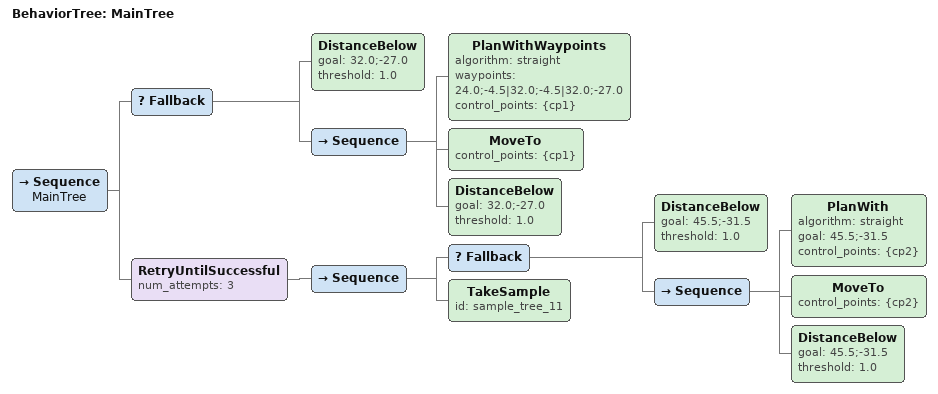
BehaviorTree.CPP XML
<?xml version="1.0"?>

<root BTCPP_format="4" main_tree_to_execute="MainTree">
  <BehaviorTree ID="MainTree">
    <Sequence name="MainTree">
      <!-- move_to_entrance_5: lat=37.266488501443305 lon=-120.42053433807618 -->
      <Fallback>
        <DistanceBelow goal="32.0;-27.0" threshold="1.0"/>
        <Sequence>
          <PlanWithWaypoints algorithm="straight" waypoints="24.0;-4.5|32.0;-4.5|32.0;-27.0" control_points="{cp1}"/>
          <MoveTo control_points="{cp1}"/>
          <DistanceBelow goal="32.0;-27.0" threshold="1.0"/>
        </Sequence>
      </Fallback>
      <RetryUntilSuccessful num_attempts="3">
        <Sequence>
        <Fallback>
          <DistanceBelow goal="45.5;-31.5" threshold="1.0"/>
          <Sequence>
            <PlanWith algorithm="straight" goal="45.5;-31.5" control_points="{cp2}"/>
            <MoveTo control_points="{cp2}"/>
            <DistanceBelow goal="45.5;-31.5" threshold="1.0"/>
          </Sequence>
        </Fallback>
        <TakeSample id="sample_tree_11"/>
        </Sequence>
      </RetryUntilSuccessful>
    </Sequence>
  </BehaviorTree>
</root>
